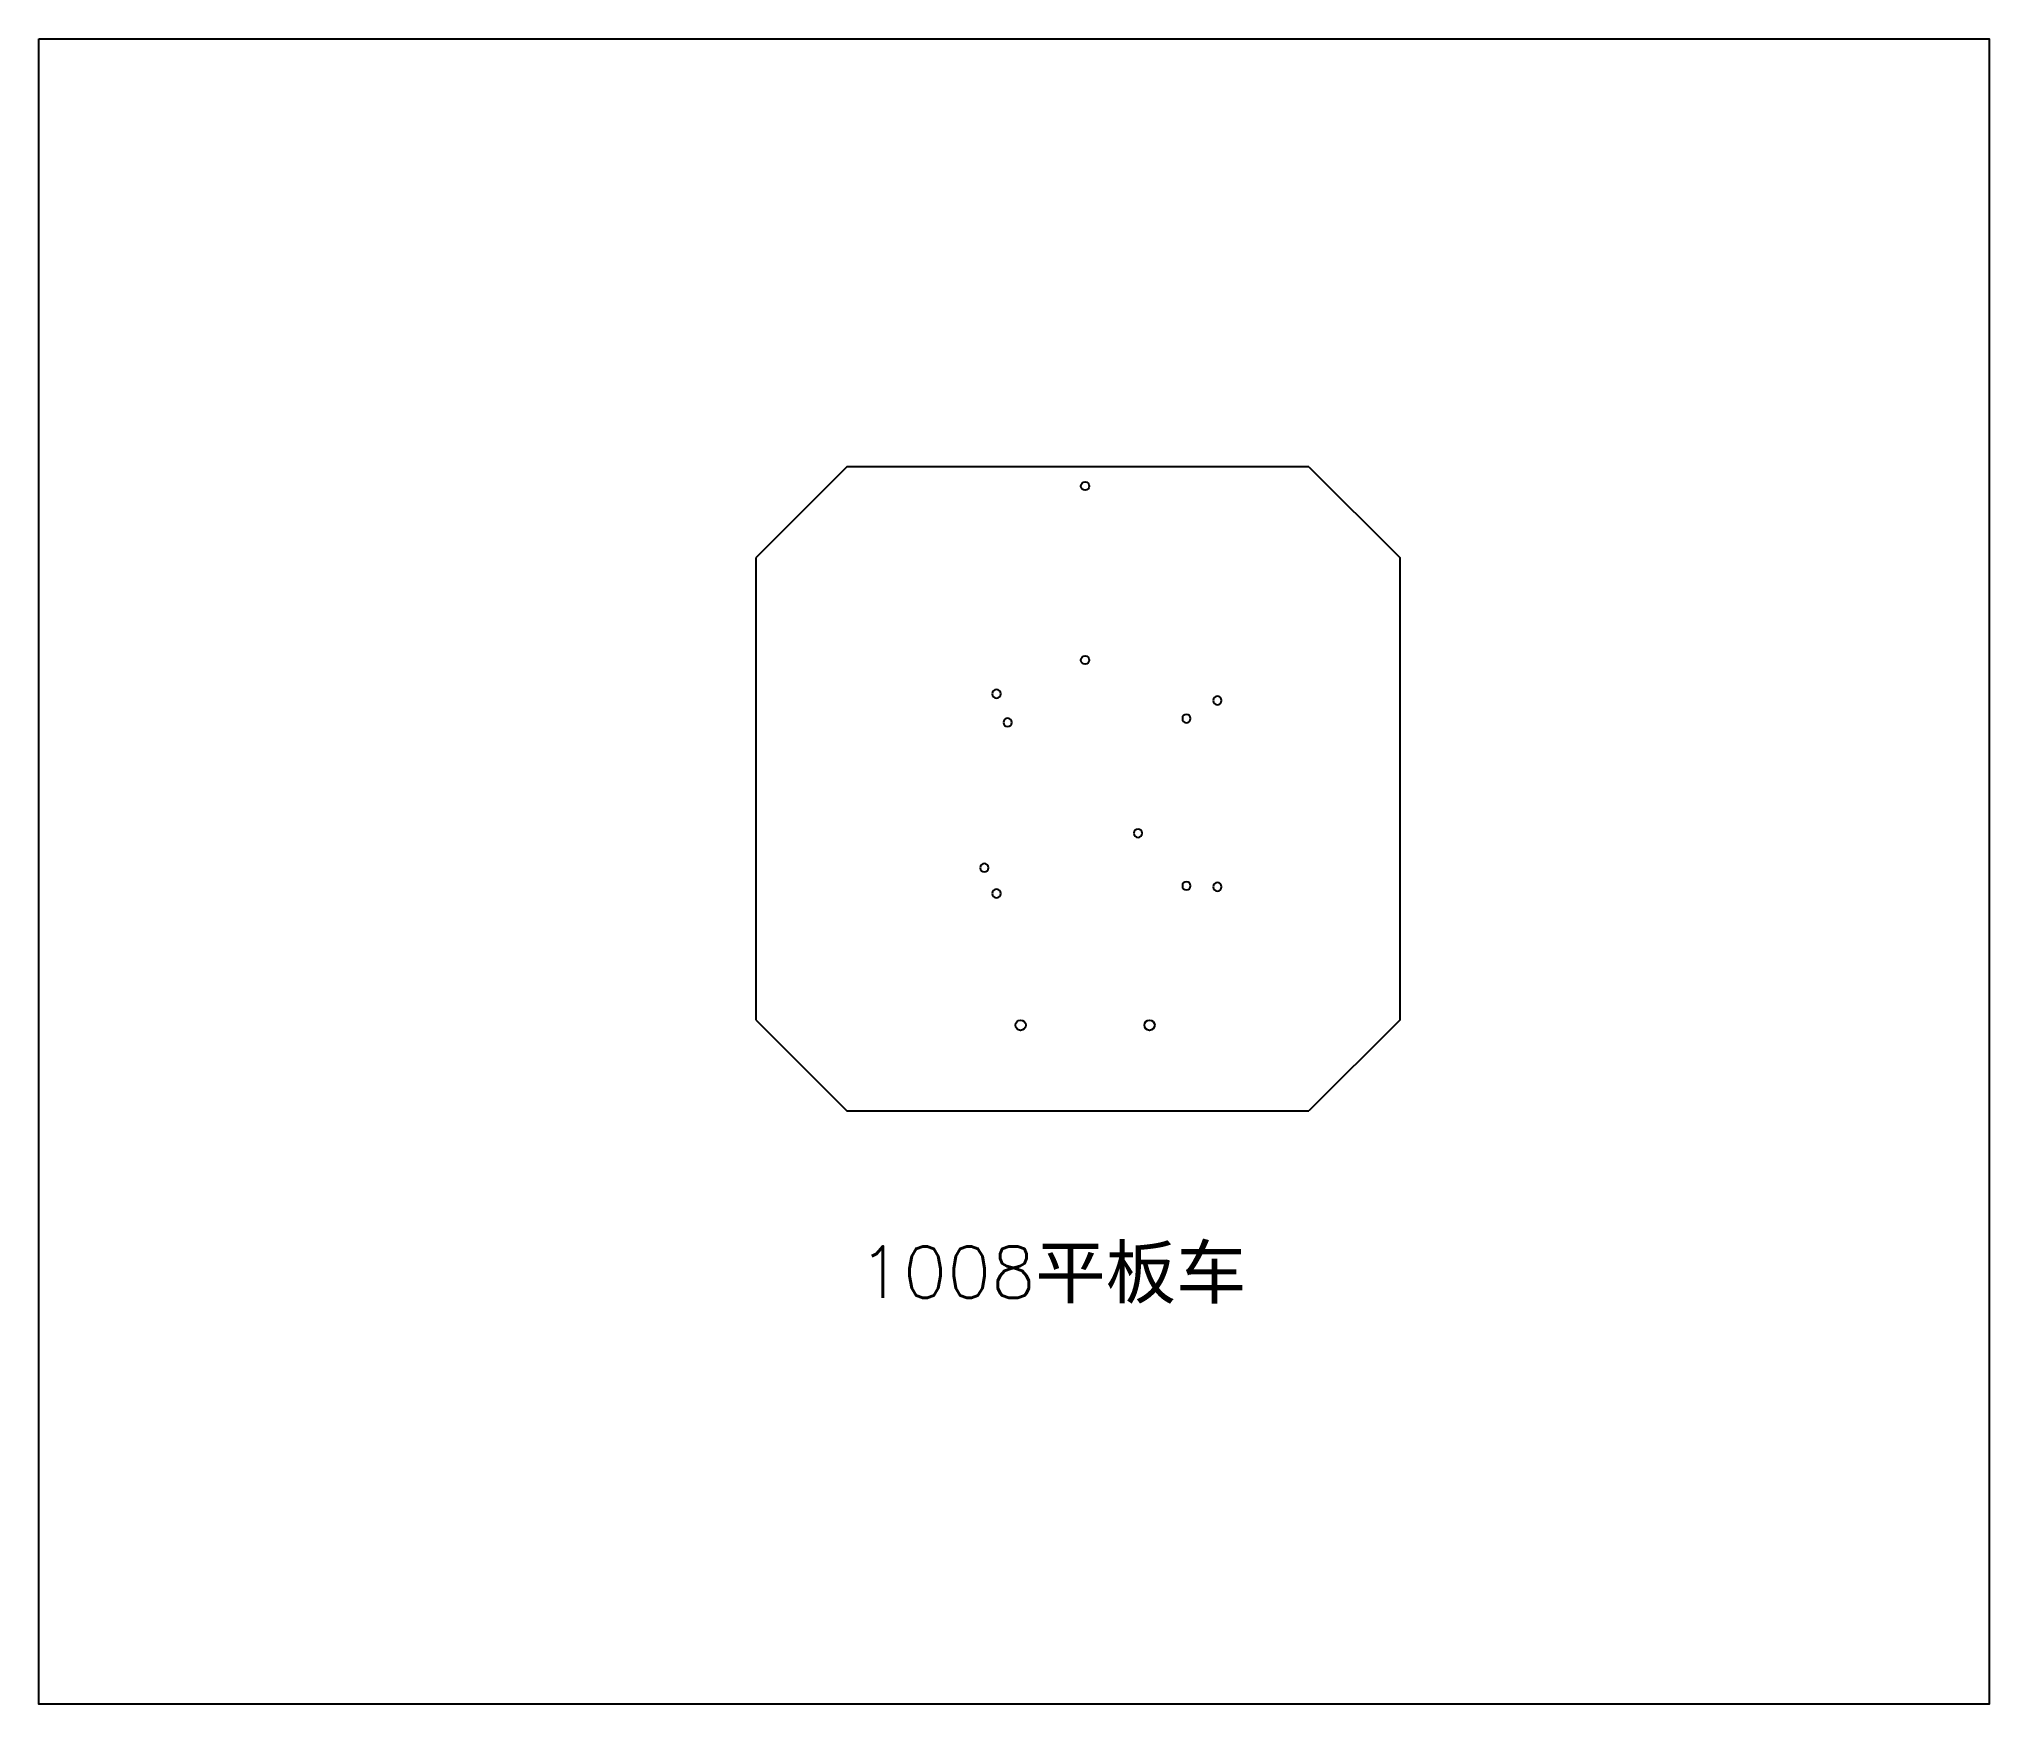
# Model space of a CAD drawing. Header units: inches. Extents: x 27 to 783, y -2 to 644.
import ezdxf

# ---------------------------------------------------------------- set-up
doc = ezdxf.new("R2010")
doc.units = ezdxf.units.IN
doc.header["$MEASUREMENT"] = 0
doc.styles.get("Standard").update_dxf_attribs({"font": 'txt', "bigfont": 'gbcbig.shx'})

msp = doc.modelspace()

# ---------------------------------------------------------------- linework, layer by layer
at = {"color": 3, "linetype": 'Continuous', "extrusion": (-1.22461e-16, 4.49898e-32, -1)}
for centre in [(-398.18, 389.77), (-483.88, 387.17), (-398.18, 312.27), (-483.88, 314.87)]:
    msp.add_circle(centre, 1.65, dxfattribs=at)
at = {"color": 1, "linetype": 'Continuous', "extrusion": (-1.22461e-16, 4.49898e-32, -1)}
for centre in [(-402.49, 378.67), (-471.89, 380.17), (-453.09, 335.67), (-393.49, 322.27), (-471.89, 315.27)]:
    msp.add_circle(centre, 1.6, dxfattribs=at)
at = {"linetype": 'Continuous'}
for centre in [(407.56, 261.17), (457.56, 261.17)]:
    msp.add_circle(centre, 2, dxfattribs=at)
at = {"layer": 'Defpoints'}
for p, q in [((340.13, 477.91), (304.78, 442.56)), ((519.43, 477.91), (554.78, 442.56)), ((304.78, 263.26), (340.13, 227.91)), ((554.78, 263.26), (519.43, 227.91))]:
    msp.add_line(p, q, dxfattribs=at)
msp.add_lwpolyline([(26.71, 643.86), (783.25, 643.86), (783.25, -2.21), (26.71, -2.21)], close=True, dxfattribs=at)
for points in [[(519.43, 477.91), (340.13, 477.91)], [(304.78, 442.56), (304.78, 263.26)], [(554.78, 263.26), (554.78, 442.56)], [(340.13, 227.91), (519.43, 227.91)]]:
    msp.add_lwpolyline(points, dxfattribs=at)
for centre in [(432.56, 470.37), (432.56, 402.87)]:
    msp.add_circle(centre, 1.6, dxfattribs=at)

# ---------------------------------------------------------------- texts
at = {"layer": 'Defpoints', "insert": (344.72, 175.37), "char_height": 20, "width": 318.652, "attachment_point": 1}
msp.add_mtext('1008{\\fSimSun|b0|i0|c134|p2;平板车}', dxfattribs=at)

doc.saveas('drawing.dxf')
